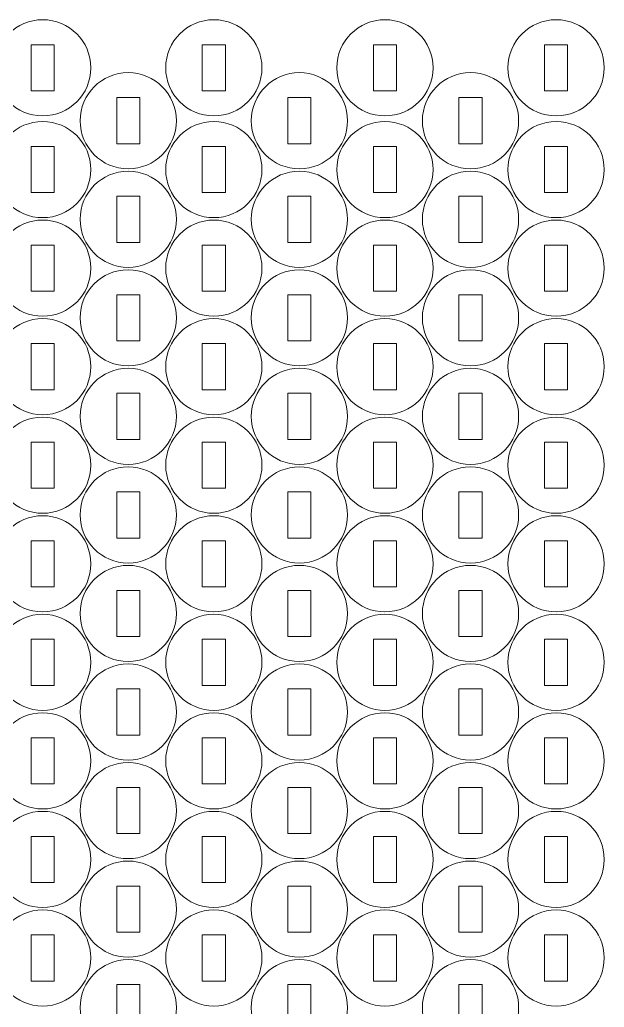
# Model space of a CAD drawing. Header units: millimetres. Extents: x -300 to 301, y -200 to 200.
# Drawn here: x 224.5 to 300.4, y -69.9 to 58.4 of the extents above; entities that cross this region are included whole.
import ezdxf

# ---------------------------------------------------------------- set-up
doc = ezdxf.new("R2010")
doc.units = ezdxf.units.MM
doc.header["$MEASUREMENT"] = 0
doc.layers.add('Camada 1', color=7, linetype='Continuous')

msp = doc.modelspace()

# ---------------------------------------------------------------- linework, layer by layer
at = {"layer": 'Camada 1', "lineweight": 20}
for points in [[(233.7079, 52.1852), (233.7079, 48.7335), (230.9096, 45.9352), (227.4579, 45.9352), (227.4579, 45.9352), (224.0062, 45.9352), (221.2079, 48.7335), (221.2079, 52.1852), (221.2079, 52.1852), (221.2079, 55.6369), (224.0062, 58.4352), (227.4579, 58.4352), (227.4579, 58.4352), (230.9096, 58.4352), (233.7079, 55.6369), (233.7079, 52.1852)], [(255.9329, 52.1852), (255.9329, 48.7335), (253.1346, 45.9352), (249.6829, 45.9352), (249.6829, 45.9352), (246.2312, 45.9352), (243.4329, 48.7335), (243.4329, 52.1852), (243.4329, 52.1852), (243.4329, 55.6369), (246.2312, 58.4352), (249.6829, 58.4352), (249.6829, 58.4352), (253.1346, 58.4352), (255.9329, 55.6369), (255.9329, 52.1852)], [(278.1579, 52.1852), (278.1579, 48.7335), (275.3596, 45.9352), (271.9079, 45.9352), (271.9079, 45.9352), (268.4562, 45.9352), (265.6579, 48.7335), (265.6579, 52.1852), (265.6579, 52.1852), (265.6579, 55.6369), (268.4562, 58.4352), (271.9079, 58.4352), (271.9079, 58.4352), (275.3596, 58.4352), (278.1579, 55.6369), (278.1579, 52.1852)], [(300.3829, 52.1852), (300.3829, 48.7335), (297.5846, 45.9352), (294.1329, 45.9352), (294.1329, 45.9352), (290.6812, 45.9352), (287.8829, 48.7335), (287.8829, 52.1852), (287.8829, 52.1852), (287.8829, 55.6369), (290.6812, 58.4352), (294.1329, 58.4352), (294.1329, 58.4352), (297.5846, 58.4352), (300.3829, 55.6369), (300.3829, 52.1852)], [(228.9579, 55.1852), (228.9579, 55.1852), (228.9579, 49.1852), (228.9579, 49.1852), (228.9579, 49.1852), (228.9579, 49.1852), (225.9579, 49.1852), (225.9579, 49.1852), (225.9579, 49.1852), (225.9579, 49.1852), (225.9579, 55.1852), (225.9579, 55.1852), (225.9579, 55.1852), (225.9579, 55.1852), (228.9579, 55.1852), (228.9579, 55.1852)], [(251.1829, 55.1852), (251.1829, 55.1852), (251.1829, 49.1852), (251.1829, 49.1852), (251.1829, 49.1852), (251.1829, 49.1852), (248.1829, 49.1852), (248.1829, 49.1852), (248.1829, 49.1852), (248.1829, 49.1852), (248.1829, 55.1852), (248.1829, 55.1852), (248.1829, 55.1852), (248.1829, 55.1852), (251.1829, 55.1852), (251.1829, 55.1852)], [(273.4079, 55.1852), (273.4079, 55.1852), (273.4079, 49.1852), (273.4079, 49.1852), (273.4079, 49.1852), (273.4079, 49.1852), (270.4079, 49.1852), (270.4079, 49.1852), (270.4079, 49.1852), (270.4079, 49.1852), (270.4079, 55.1852), (270.4079, 55.1852), (270.4079, 55.1852), (270.4079, 55.1852), (273.4079, 55.1852), (273.4079, 55.1852)], [(295.6329, 55.1852), (295.6329, 55.1852), (295.6329, 49.1852), (295.6329, 49.1852), (295.6329, 49.1852), (295.6329, 49.1852), (292.6329, 49.1852), (292.6329, 49.1852), (292.6329, 49.1852), (292.6329, 49.1852), (292.6329, 55.1852), (292.6329, 55.1852), (292.6329, 55.1852), (292.6329, 55.1852), (295.6329, 55.1852), (295.6329, 55.1852)], [(244.8204, 45.306), (244.8204, 41.8543), (242.0221, 39.056), (238.5704, 39.056), (238.5704, 39.056), (235.1187, 39.056), (232.3204, 41.8543), (232.3204, 45.306), (232.3204, 45.306), (232.3204, 48.7577), (235.1187, 51.556), (238.5704, 51.556), (238.5704, 51.556), (242.0221, 51.556), (244.8204, 48.7577), (244.8204, 45.306)], [(267.0454, 45.306), (267.0454, 41.8543), (264.2471, 39.056), (260.7954, 39.056), (260.7954, 39.056), (257.3437, 39.056), (254.5454, 41.8543), (254.5454, 45.306), (254.5454, 45.306), (254.5454, 48.7577), (257.3437, 51.556), (260.7954, 51.556), (260.7954, 51.556), (264.2471, 51.556), (267.0454, 48.7577), (267.0454, 45.306)], [(289.2704, 45.306), (289.2704, 41.8543), (286.4721, 39.056), (283.0204, 39.056), (283.0204, 39.056), (279.5687, 39.056), (276.7704, 41.8543), (276.7704, 45.306), (276.7704, 45.306), (276.7704, 48.7577), (279.5687, 51.556), (283.0204, 51.556), (283.0204, 51.556), (286.4721, 51.556), (289.2704, 48.7577), (289.2704, 45.306)], [(240.0704, 48.306), (240.0704, 48.306), (240.0704, 42.306), (240.0704, 42.306), (240.0704, 42.306), (240.0704, 42.306), (237.0704, 42.306), (237.0704, 42.306), (237.0704, 42.306), (237.0704, 42.306), (237.0704, 48.306), (237.0704, 48.306), (237.0704, 48.306), (237.0704, 48.306), (240.0704, 48.306), (240.0704, 48.306)], [(262.2954, 48.306), (262.2954, 48.306), (262.2954, 42.306), (262.2954, 42.306), (262.2954, 42.306), (262.2954, 42.306), (259.2954, 42.306), (259.2954, 42.306), (259.2954, 42.306), (259.2954, 42.306), (259.2954, 48.306), (259.2954, 48.306), (259.2954, 48.306), (259.2954, 48.306), (262.2954, 48.306), (262.2954, 48.306)], [(284.5204, 48.306), (284.5204, 48.306), (284.5204, 42.306), (284.5204, 42.306), (284.5204, 42.306), (284.5204, 42.306), (281.5204, 42.306), (281.5204, 42.306), (281.5204, 42.306), (281.5204, 42.306), (281.5204, 48.306), (281.5204, 48.306), (281.5204, 48.306), (281.5204, 48.306), (284.5204, 48.306), (284.5204, 48.306)], [(233.7079, 38.956), (233.7079, 35.5043), (230.9096, 32.706), (227.4579, 32.706), (227.4579, 32.706), (224.0062, 32.706), (221.2079, 35.5043), (221.2079, 38.956), (221.2079, 38.956), (221.2079, 42.4077), (224.0062, 45.206), (227.4579, 45.206), (227.4579, 45.206), (230.9096, 45.206), (233.7079, 42.4077), (233.7079, 38.956)], [(255.9329, 38.956), (255.9329, 35.5043), (253.1346, 32.706), (249.6829, 32.706), (249.6829, 32.706), (246.2312, 32.706), (243.4329, 35.5043), (243.4329, 38.956), (243.4329, 38.956), (243.4329, 42.4077), (246.2312, 45.206), (249.6829, 45.206), (249.6829, 45.206), (253.1346, 45.206), (255.9329, 42.4077), (255.9329, 38.956)], [(278.1579, 38.956), (278.1579, 35.5043), (275.3596, 32.706), (271.9079, 32.706), (271.9079, 32.706), (268.4562, 32.706), (265.6579, 35.5043), (265.6579, 38.956), (265.6579, 38.956), (265.6579, 42.4077), (268.4562, 45.206), (271.9079, 45.206), (271.9079, 45.206), (275.3596, 45.206), (278.1579, 42.4077), (278.1579, 38.956)], [(300.3829, 38.956), (300.3829, 35.5043), (297.5846, 32.706), (294.1329, 32.706), (294.1329, 32.706), (290.6812, 32.706), (287.8829, 35.5043), (287.8829, 38.956), (287.8829, 38.956), (287.8829, 42.4077), (290.6812, 45.206), (294.1329, 45.206), (294.1329, 45.206), (297.5846, 45.206), (300.3829, 42.4077), (300.3829, 38.956)], [(228.9579, 41.956), (228.9579, 41.956), (228.9579, 35.956), (228.9579, 35.956), (228.9579, 35.956), (228.9579, 35.956), (225.9579, 35.956), (225.9579, 35.956), (225.9579, 35.956), (225.9579, 35.956), (225.9579, 41.956), (225.9579, 41.956), (225.9579, 41.956), (225.9579, 41.956), (228.9579, 41.956), (228.9579, 41.956)], [(251.1829, 41.956), (251.1829, 41.956), (251.1829, 35.956), (251.1829, 35.956), (251.1829, 35.956), (251.1829, 35.956), (248.1829, 35.956), (248.1829, 35.956), (248.1829, 35.956), (248.1829, 35.956), (248.1829, 41.956), (248.1829, 41.956), (248.1829, 41.956), (248.1829, 41.956), (251.1829, 41.956), (251.1829, 41.956)], [(273.4079, 41.956), (273.4079, 41.956), (273.4079, 35.956), (273.4079, 35.956), (273.4079, 35.956), (273.4079, 35.956), (270.4079, 35.956), (270.4079, 35.956), (270.4079, 35.956), (270.4079, 35.956), (270.4079, 41.956), (270.4079, 41.956), (270.4079, 41.956), (270.4079, 41.956), (273.4079, 41.956), (273.4079, 41.956)], [(295.6329, 41.956), (295.6329, 41.956), (295.6329, 35.956), (295.6329, 35.956), (295.6329, 35.956), (295.6329, 35.956), (292.6329, 35.956), (292.6329, 35.956), (292.6329, 35.956), (292.6329, 35.956), (292.6329, 41.956), (292.6329, 41.956), (292.6329, 41.956), (292.6329, 41.956), (295.6329, 41.956), (295.6329, 41.956)], [(244.8204, 32.4943), (244.8204, 29.0426), (242.0221, 26.2443), (238.5704, 26.2443), (238.5704, 26.2443), (235.1187, 26.2443), (232.3204, 29.0426), (232.3204, 32.4943), (232.3204, 32.4943), (232.3204, 35.946), (235.1187, 38.7443), (238.5704, 38.7443), (238.5704, 38.7443), (242.0221, 38.7443), (244.8204, 35.946), (244.8204, 32.4943)], [(267.0454, 32.4943), (267.0454, 29.0426), (264.2471, 26.2443), (260.7954, 26.2443), (260.7954, 26.2443), (257.3437, 26.2443), (254.5454, 29.0426), (254.5454, 32.4943), (254.5454, 32.4943), (254.5454, 35.946), (257.3437, 38.7443), (260.7954, 38.7443), (260.7954, 38.7443), (264.2471, 38.7443), (267.0454, 35.946), (267.0454, 32.4943)], [(289.2704, 32.4943), (289.2704, 29.0426), (286.4721, 26.2443), (283.0204, 26.2443), (283.0204, 26.2443), (279.5687, 26.2443), (276.7704, 29.0426), (276.7704, 32.4943), (276.7704, 32.4943), (276.7704, 35.946), (279.5687, 38.7443), (283.0204, 38.7443), (283.0204, 38.7443), (286.4721, 38.7443), (289.2704, 35.946), (289.2704, 32.4943)], [(240.0704, 35.4943), (240.0704, 35.4943), (240.0704, 29.4943), (240.0704, 29.4943), (240.0704, 29.4943), (240.0704, 29.4943), (237.0704, 29.4943), (237.0704, 29.4943), (237.0704, 29.4943), (237.0704, 29.4943), (237.0704, 35.4943), (237.0704, 35.4943), (237.0704, 35.4943), (237.0704, 35.4943), (240.0704, 35.4943), (240.0704, 35.4943)], [(262.2954, 35.4943), (262.2954, 35.4943), (262.2954, 29.4943), (262.2954, 29.4943), (262.2954, 29.4943), (262.2954, 29.4943), (259.2954, 29.4943), (259.2954, 29.4943), (259.2954, 29.4943), (259.2954, 29.4943), (259.2954, 35.4943), (259.2954, 35.4943), (259.2954, 35.4943), (259.2954, 35.4943), (262.2954, 35.4943), (262.2954, 35.4943)], [(284.5204, 35.4943), (284.5204, 35.4943), (284.5204, 29.4943), (284.5204, 29.4943), (284.5204, 29.4943), (284.5204, 29.4943), (281.5204, 29.4943), (281.5204, 29.4943), (281.5204, 29.4943), (281.5204, 29.4943), (281.5204, 35.4943), (281.5204, 35.4943), (281.5204, 35.4943), (281.5204, 35.4943), (284.5204, 35.4943), (284.5204, 35.4943)], [(233.7079, 26.1443), (233.7079, 22.6926), (230.9096, 19.8943), (227.4579, 19.8943), (227.4579, 19.8943), (224.0062, 19.8943), (221.2079, 22.6926), (221.2079, 26.1443), (221.2079, 26.1443), (221.2079, 29.596), (224.0062, 32.3943), (227.4579, 32.3943), (227.4579, 32.3943), (230.9096, 32.3943), (233.7079, 29.596), (233.7079, 26.1443)], [(255.9329, 26.1443), (255.9329, 22.6926), (253.1346, 19.8943), (249.6829, 19.8943), (249.6829, 19.8943), (246.2312, 19.8943), (243.4329, 22.6926), (243.4329, 26.1443), (243.4329, 26.1443), (243.4329, 29.596), (246.2312, 32.3943), (249.6829, 32.3943), (249.6829, 32.3943), (253.1346, 32.3943), (255.9329, 29.596), (255.9329, 26.1443)], [(278.1579, 26.1443), (278.1579, 22.6926), (275.3596, 19.8943), (271.9079, 19.8943), (271.9079, 19.8943), (268.4562, 19.8943), (265.6579, 22.6926), (265.6579, 26.1443), (265.6579, 26.1443), (265.6579, 29.596), (268.4562, 32.3943), (271.9079, 32.3943), (271.9079, 32.3943), (275.3596, 32.3943), (278.1579, 29.596), (278.1579, 26.1443)], [(300.3829, 26.1443), (300.3829, 22.6926), (297.5846, 19.8943), (294.1329, 19.8943), (294.1329, 19.8943), (290.6812, 19.8943), (287.8829, 22.6926), (287.8829, 26.1443), (287.8829, 26.1443), (287.8829, 29.596), (290.6812, 32.3943), (294.1329, 32.3943), (294.1329, 32.3943), (297.5846, 32.3943), (300.3829, 29.596), (300.3829, 26.1443)], [(228.9579, 29.1443), (228.9579, 29.1443), (228.9579, 23.1443), (228.9579, 23.1443), (228.9579, 23.1443), (228.9579, 23.1443), (225.9579, 23.1443), (225.9579, 23.1443), (225.9579, 23.1443), (225.9579, 23.1443), (225.9579, 29.1443), (225.9579, 29.1443), (225.9579, 29.1443), (225.9579, 29.1443), (228.9579, 29.1443), (228.9579, 29.1443)], [(251.1829, 29.1443), (251.1829, 29.1443), (251.1829, 23.1443), (251.1829, 23.1443), (251.1829, 23.1443), (251.1829, 23.1443), (248.1829, 23.1443), (248.1829, 23.1443), (248.1829, 23.1443), (248.1829, 23.1443), (248.1829, 29.1443), (248.1829, 29.1443), (248.1829, 29.1443), (248.1829, 29.1443), (251.1829, 29.1443), (251.1829, 29.1443)], [(273.4079, 29.1443), (273.4079, 29.1443), (273.4079, 23.1443), (273.4079, 23.1443), (273.4079, 23.1443), (273.4079, 23.1443), (270.4079, 23.1443), (270.4079, 23.1443), (270.4079, 23.1443), (270.4079, 23.1443), (270.4079, 29.1443), (270.4079, 29.1443), (270.4079, 29.1443), (270.4079, 29.1443), (273.4079, 29.1443), (273.4079, 29.1443)], [(295.6329, 29.1443), (295.6329, 29.1443), (295.6329, 23.1443), (295.6329, 23.1443), (295.6329, 23.1443), (295.6329, 23.1443), (292.6329, 23.1443), (292.6329, 23.1443), (292.6329, 23.1443), (292.6329, 23.1443), (292.6329, 29.1443), (292.6329, 29.1443), (292.6329, 29.1443), (292.6329, 29.1443), (295.6329, 29.1443), (295.6329, 29.1443)], [(244.8204, 19.6826), (244.8204, 16.2309), (242.0221, 13.4326), (238.5704, 13.4326), (238.5704, 13.4326), (235.1187, 13.4326), (232.3204, 16.2309), (232.3204, 19.6826), (232.3204, 19.6826), (232.3204, 23.1343), (235.1187, 25.9326), (238.5704, 25.9326), (238.5704, 25.9326), (242.0221, 25.9326), (244.8204, 23.1343), (244.8204, 19.6826)], [(267.0454, 19.6826), (267.0454, 16.2309), (264.2471, 13.4326), (260.7954, 13.4326), (260.7954, 13.4326), (257.3437, 13.4326), (254.5454, 16.2309), (254.5454, 19.6826), (254.5454, 19.6826), (254.5454, 23.1343), (257.3437, 25.9326), (260.7954, 25.9326), (260.7954, 25.9326), (264.2471, 25.9326), (267.0454, 23.1343), (267.0454, 19.6826)], [(289.2704, 19.6826), (289.2704, 16.2309), (286.4721, 13.4326), (283.0204, 13.4326), (283.0204, 13.4326), (279.5687, 13.4326), (276.7704, 16.2309), (276.7704, 19.6826), (276.7704, 19.6826), (276.7704, 23.1343), (279.5687, 25.9326), (283.0204, 25.9326), (283.0204, 25.9326), (286.4721, 25.9326), (289.2704, 23.1343), (289.2704, 19.6826)], [(240.0704, 22.6826), (240.0704, 22.6826), (240.0704, 16.6826), (240.0704, 16.6826), (240.0704, 16.6826), (240.0704, 16.6826), (237.0704, 16.6826), (237.0704, 16.6826), (237.0704, 16.6826), (237.0704, 16.6826), (237.0704, 22.6826), (237.0704, 22.6826), (237.0704, 22.6826), (237.0704, 22.6826), (240.0704, 22.6826), (240.0704, 22.6826)], [(262.2954, 22.6826), (262.2954, 22.6826), (262.2954, 16.6826), (262.2954, 16.6826), (262.2954, 16.6826), (262.2954, 16.6826), (259.2954, 16.6826), (259.2954, 16.6826), (259.2954, 16.6826), (259.2954, 16.6826), (259.2954, 22.6826), (259.2954, 22.6826), (259.2954, 22.6826), (259.2954, 22.6826), (262.2954, 22.6826), (262.2954, 22.6826)], [(284.5204, 22.6826), (284.5204, 22.6826), (284.5204, 16.6826), (284.5204, 16.6826), (284.5204, 16.6826), (284.5204, 16.6826), (281.5204, 16.6826), (281.5204, 16.6826), (281.5204, 16.6826), (281.5204, 16.6826), (281.5204, 22.6826), (281.5204, 22.6826), (281.5204, 22.6826), (281.5204, 22.6826), (284.5204, 22.6826), (284.5204, 22.6826)], [(233.7079, 13.3326), (233.7079, 9.8809), (230.9096, 7.0826), (227.4579, 7.0826), (227.4579, 7.0826), (224.0062, 7.0826), (221.2079, 9.8809), (221.2079, 13.3326), (221.2079, 13.3326), (221.2079, 16.7843), (224.0062, 19.5826), (227.4579, 19.5826), (227.4579, 19.5826), (230.9096, 19.5826), (233.7079, 16.7843), (233.7079, 13.3326)], [(255.9329, 13.3326), (255.9329, 9.8809), (253.1346, 7.0826), (249.6829, 7.0826), (249.6829, 7.0826), (246.2312, 7.0826), (243.4329, 9.8809), (243.4329, 13.3326), (243.4329, 13.3326), (243.4329, 16.7843), (246.2312, 19.5826), (249.6829, 19.5826), (249.6829, 19.5826), (253.1346, 19.5826), (255.9329, 16.7843), (255.9329, 13.3326)], [(278.1579, 13.3326), (278.1579, 9.8809), (275.3596, 7.0826), (271.9079, 7.0826), (271.9079, 7.0826), (268.4562, 7.0826), (265.6579, 9.8809), (265.6579, 13.3326), (265.6579, 13.3326), (265.6579, 16.7843), (268.4562, 19.5826), (271.9079, 19.5826), (271.9079, 19.5826), (275.3596, 19.5826), (278.1579, 16.7843), (278.1579, 13.3326)], [(300.3829, 13.3326), (300.3829, 9.8809), (297.5846, 7.0826), (294.1329, 7.0826), (294.1329, 7.0826), (290.6812, 7.0826), (287.8829, 9.8809), (287.8829, 13.3326), (287.8829, 13.3326), (287.8829, 16.7843), (290.6812, 19.5826), (294.1329, 19.5826), (294.1329, 19.5826), (297.5846, 19.5826), (300.3829, 16.7843), (300.3829, 13.3326)], [(228.9579, 16.3326), (228.9579, 16.3326), (228.9579, 10.3326), (228.9579, 10.3326), (228.9579, 10.3326), (228.9579, 10.3326), (225.9579, 10.3326), (225.9579, 10.3326), (225.9579, 10.3326), (225.9579, 10.3326), (225.9579, 16.3326), (225.9579, 16.3326), (225.9579, 16.3326), (225.9579, 16.3326), (228.9579, 16.3326), (228.9579, 16.3326)], [(251.1829, 16.3326), (251.1829, 16.3326), (251.1829, 10.3326), (251.1829, 10.3326), (251.1829, 10.3326), (251.1829, 10.3326), (248.1829, 10.3326), (248.1829, 10.3326), (248.1829, 10.3326), (248.1829, 10.3326), (248.1829, 16.3326), (248.1829, 16.3326), (248.1829, 16.3326), (248.1829, 16.3326), (251.1829, 16.3326), (251.1829, 16.3326)], [(273.4079, 16.3326), (273.4079, 16.3326), (273.4079, 10.3326), (273.4079, 10.3326), (273.4079, 10.3326), (273.4079, 10.3326), (270.4079, 10.3326), (270.4079, 10.3326), (270.4079, 10.3326), (270.4079, 10.3326), (270.4079, 16.3326), (270.4079, 16.3326), (270.4079, 16.3326), (270.4079, 16.3326), (273.4079, 16.3326), (273.4079, 16.3326)], [(295.6329, 16.3326), (295.6329, 16.3326), (295.6329, 10.3326), (295.6329, 10.3326), (295.6329, 10.3326), (295.6329, 10.3326), (292.6329, 10.3326), (292.6329, 10.3326), (292.6329, 10.3326), (292.6329, 10.3326), (292.6329, 16.3326), (292.6329, 16.3326), (292.6329, 16.3326), (292.6329, 16.3326), (295.6329, 16.3326), (295.6329, 16.3326)], [(244.8204, 6.8709), (244.8204, 3.4192), (242.0221, 0.6209), (238.5704, 0.6209), (238.5704, 0.6209), (235.1187, 0.6209), (232.3204, 3.4192), (232.3204, 6.8709), (232.3204, 6.8709), (232.3204, 10.3226), (235.1187, 13.1209), (238.5704, 13.1209), (238.5704, 13.1209), (242.0221, 13.1209), (244.8204, 10.3226), (244.8204, 6.8709)], [(267.0454, 6.8709), (267.0454, 3.4192), (264.2471, 0.6209), (260.7954, 0.6209), (260.7954, 0.6209), (257.3437, 0.6209), (254.5454, 3.4192), (254.5454, 6.8709), (254.5454, 6.8709), (254.5454, 10.3226), (257.3437, 13.1209), (260.7954, 13.1209), (260.7954, 13.1209), (264.2471, 13.1209), (267.0454, 10.3226), (267.0454, 6.8709)], [(289.2704, 6.8709), (289.2704, 3.4192), (286.4721, 0.6209), (283.0204, 0.6209), (283.0204, 0.6209), (279.5687, 0.6209), (276.7704, 3.4192), (276.7704, 6.8709), (276.7704, 6.8709), (276.7704, 10.3226), (279.5687, 13.1209), (283.0204, 13.1209), (283.0204, 13.1209), (286.4721, 13.1209), (289.2704, 10.3226), (289.2704, 6.8709)], [(240.0704, 9.8709), (240.0704, 9.8709), (240.0704, 3.8709), (240.0704, 3.8709), (240.0704, 3.8709), (240.0704, 3.8709), (237.0704, 3.8709), (237.0704, 3.8709), (237.0704, 3.8709), (237.0704, 3.8709), (237.0704, 9.8709), (237.0704, 9.8709), (237.0704, 9.8709), (237.0704, 9.8709), (240.0704, 9.8709), (240.0704, 9.8709)], [(262.2954, 9.8709), (262.2954, 9.8709), (262.2954, 3.8709), (262.2954, 3.8709), (262.2954, 3.8709), (262.2954, 3.8709), (259.2954, 3.8709), (259.2954, 3.8709), (259.2954, 3.8709), (259.2954, 3.8709), (259.2954, 9.8709), (259.2954, 9.8709), (259.2954, 9.8709), (259.2954, 9.8709), (262.2954, 9.8709), (262.2954, 9.8709)], [(284.5204, 9.8709), (284.5204, 9.8709), (284.5204, 3.8709), (284.5204, 3.8709), (284.5204, 3.8709), (284.5204, 3.8709), (281.5204, 3.8709), (281.5204, 3.8709), (281.5204, 3.8709), (281.5204, 3.8709), (281.5204, 9.8709), (281.5204, 9.8709), (281.5204, 9.8709), (281.5204, 9.8709), (284.5204, 9.8709), (284.5204, 9.8709)], [(233.7079, 0.5209), (233.7079, -2.9308), (230.9096, -5.7291), (227.4579, -5.7291), (227.4579, -5.7291), (224.0062, -5.7291), (221.2079, -2.9308), (221.2079, 0.5209), (221.2079, 0.5209), (221.2079, 3.9726), (224.0062, 6.7709), (227.4579, 6.7709), (227.4579, 6.7709), (230.9096, 6.7709), (233.7079, 3.9726), (233.7079, 0.5209)], [(255.9329, 0.5209), (255.9329, -2.9308), (253.1346, -5.7291), (249.6829, -5.7291), (249.6829, -5.7291), (246.2312, -5.7291), (243.4329, -2.9308), (243.4329, 0.5209), (243.4329, 0.5209), (243.4329, 3.9726), (246.2312, 6.7709), (249.6829, 6.7709), (249.6829, 6.7709), (253.1346, 6.7709), (255.9329, 3.9726), (255.9329, 0.5209)], [(278.1579, 0.5209), (278.1579, -2.9308), (275.3596, -5.7291), (271.9079, -5.7291), (271.9079, -5.7291), (268.4562, -5.7291), (265.6579, -2.9308), (265.6579, 0.5209), (265.6579, 0.5209), (265.6579, 3.9726), (268.4562, 6.7709), (271.9079, 6.7709), (271.9079, 6.7709), (275.3596, 6.7709), (278.1579, 3.9726), (278.1579, 0.5209)], [(300.3829, 0.5209), (300.3829, -2.9308), (297.5846, -5.7291), (294.1329, -5.7291), (294.1329, -5.7291), (290.6812, -5.7291), (287.8829, -2.9308), (287.8829, 0.5209), (287.8829, 0.5209), (287.8829, 3.9726), (290.6812, 6.7709), (294.1329, 6.7709), (294.1329, 6.7709), (297.5846, 6.7709), (300.3829, 3.9726), (300.3829, 0.5209)], [(228.9579, 3.5209), (228.9579, 3.5209), (228.9579, -2.4791), (228.9579, -2.4791), (228.9579, -2.4791), (228.9579, -2.4791), (225.9579, -2.4791), (225.9579, -2.4791), (225.9579, -2.4791), (225.9579, -2.4791), (225.9579, 3.5209), (225.9579, 3.5209), (225.9579, 3.5209), (225.9579, 3.5209), (228.9579, 3.5209), (228.9579, 3.5209)], [(251.1829, 3.5209), (251.1829, 3.5209), (251.1829, -2.4791), (251.1829, -2.4791), (251.1829, -2.4791), (251.1829, -2.4791), (248.1829, -2.4791), (248.1829, -2.4791), (248.1829, -2.4791), (248.1829, -2.4791), (248.1829, 3.5209), (248.1829, 3.5209), (248.1829, 3.5209), (248.1829, 3.5209), (251.1829, 3.5209), (251.1829, 3.5209)], [(273.4079, 3.5209), (273.4079, 3.5209), (273.4079, -2.4791), (273.4079, -2.4791), (273.4079, -2.4791), (273.4079, -2.4791), (270.4079, -2.4791), (270.4079, -2.4791), (270.4079, -2.4791), (270.4079, -2.4791), (270.4079, 3.5209), (270.4079, 3.5209), (270.4079, 3.5209), (270.4079, 3.5209), (273.4079, 3.5209), (273.4079, 3.5209)], [(295.6329, 3.5209), (295.6329, 3.5209), (295.6329, -2.4791), (295.6329, -2.4791), (295.6329, -2.4791), (295.6329, -2.4791), (292.6329, -2.4791), (292.6329, -2.4791), (292.6329, -2.4791), (292.6329, -2.4791), (292.6329, 3.5209), (292.6329, 3.5209), (292.6329, 3.5209), (292.6329, 3.5209), (295.6329, 3.5209), (295.6329, 3.5209)], [(244.8204, -5.9408), (244.8204, -9.3925), (242.0221, -12.1908), (238.5704, -12.1908), (238.5704, -12.1908), (235.1187, -12.1908), (232.3204, -9.3925), (232.3204, -5.9408), (232.3204, -5.9408), (232.3204, -2.4891), (235.1187, 0.3092), (238.5704, 0.3092), (238.5704, 0.3092), (242.0221, 0.3092), (244.8204, -2.4891), (244.8204, -5.9408)], [(267.0454, -5.9408), (267.0454, -9.3925), (264.2471, -12.1908), (260.7954, -12.1908), (260.7954, -12.1908), (257.3437, -12.1908), (254.5454, -9.3925), (254.5454, -5.9408), (254.5454, -5.9408), (254.5454, -2.4891), (257.3437, 0.3092), (260.7954, 0.3092), (260.7954, 0.3092), (264.2471, 0.3092), (267.0454, -2.4891), (267.0454, -5.9408)], [(289.2704, -5.9408), (289.2704, -9.3925), (286.4721, -12.1908), (283.0204, -12.1908), (283.0204, -12.1908), (279.5687, -12.1908), (276.7704, -9.3925), (276.7704, -5.9408), (276.7704, -5.9408), (276.7704, -2.4891), (279.5687, 0.3092), (283.0204, 0.3092), (283.0204, 0.3092), (286.4721, 0.3092), (289.2704, -2.4891), (289.2704, -5.9408)], [(240.0704, -2.9408), (240.0704, -2.9408), (240.0704, -8.9408), (240.0704, -8.9408), (240.0704, -8.9408), (240.0704, -8.9408), (237.0704, -8.9408), (237.0704, -8.9408), (237.0704, -8.9408), (237.0704, -8.9408), (237.0704, -2.9408), (237.0704, -2.9408), (237.0704, -2.9408), (237.0704, -2.9408), (240.0704, -2.9408), (240.0704, -2.9408)], [(262.2954, -2.9408), (262.2954, -2.9408), (262.2954, -8.9408), (262.2954, -8.9408), (262.2954, -8.9408), (262.2954, -8.9408), (259.2954, -8.9408), (259.2954, -8.9408), (259.2954, -8.9408), (259.2954, -8.9408), (259.2954, -2.9408), (259.2954, -2.9408), (259.2954, -2.9408), (259.2954, -2.9408), (262.2954, -2.9408), (262.2954, -2.9408)], [(284.5204, -2.9408), (284.5204, -2.9408), (284.5204, -8.9408), (284.5204, -8.9408), (284.5204, -8.9408), (284.5204, -8.9408), (281.5204, -8.9408), (281.5204, -8.9408), (281.5204, -8.9408), (281.5204, -8.9408), (281.5204, -2.9408), (281.5204, -2.9408), (281.5204, -2.9408), (281.5204, -2.9408), (284.5204, -2.9408), (284.5204, -2.9408)], [(233.7079, -12.2908), (233.7079, -15.7425), (230.9096, -18.5408), (227.4579, -18.5408), (227.4579, -18.5408), (224.0062, -18.5408), (221.2079, -15.7425), (221.2079, -12.2908), (221.2079, -12.2908), (221.2079, -8.8391), (224.0062, -6.0408), (227.4579, -6.0408), (227.4579, -6.0408), (230.9096, -6.0408), (233.7079, -8.8391), (233.7079, -12.2908)], [(255.9329, -12.2908), (255.9329, -15.7425), (253.1346, -18.5408), (249.6829, -18.5408), (249.6829, -18.5408), (246.2312, -18.5408), (243.4329, -15.7425), (243.4329, -12.2908), (243.4329, -12.2908), (243.4329, -8.8391), (246.2312, -6.0408), (249.6829, -6.0408), (249.6829, -6.0408), (253.1346, -6.0408), (255.9329, -8.8391), (255.9329, -12.2908)], [(278.1579, -12.2908), (278.1579, -15.7425), (275.3596, -18.5408), (271.9079, -18.5408), (271.9079, -18.5408), (268.4562, -18.5408), (265.6579, -15.7425), (265.6579, -12.2908), (265.6579, -12.2908), (265.6579, -8.8391), (268.4562, -6.0408), (271.9079, -6.0408), (271.9079, -6.0408), (275.3596, -6.0408), (278.1579, -8.8391), (278.1579, -12.2908)], [(300.3829, -12.2908), (300.3829, -15.7425), (297.5846, -18.5408), (294.1329, -18.5408), (294.1329, -18.5408), (290.6812, -18.5408), (287.8829, -15.7425), (287.8829, -12.2908), (287.8829, -12.2908), (287.8829, -8.8391), (290.6812, -6.0408), (294.1329, -6.0408), (294.1329, -6.0408), (297.5846, -6.0408), (300.3829, -8.8391), (300.3829, -12.2908)], [(228.9579, -9.2908), (228.9579, -9.2908), (228.9579, -15.2908), (228.9579, -15.2908), (228.9579, -15.2908), (228.9579, -15.2908), (225.9579, -15.2908), (225.9579, -15.2908), (225.9579, -15.2908), (225.9579, -15.2908), (225.9579, -9.2908), (225.9579, -9.2908), (225.9579, -9.2908), (225.9579, -9.2908), (228.9579, -9.2908), (228.9579, -9.2908)], [(251.1829, -9.2908), (251.1829, -9.2908), (251.1829, -15.2908), (251.1829, -15.2908), (251.1829, -15.2908), (251.1829, -15.2908), (248.1829, -15.2908), (248.1829, -15.2908), (248.1829, -15.2908), (248.1829, -15.2908), (248.1829, -9.2908), (248.1829, -9.2908), (248.1829, -9.2908), (248.1829, -9.2908), (251.1829, -9.2908), (251.1829, -9.2908)], [(273.4079, -9.2908), (273.4079, -9.2908), (273.4079, -15.2908), (273.4079, -15.2908), (273.4079, -15.2908), (273.4079, -15.2908), (270.4079, -15.2908), (270.4079, -15.2908), (270.4079, -15.2908), (270.4079, -15.2908), (270.4079, -9.2908), (270.4079, -9.2908), (270.4079, -9.2908), (270.4079, -9.2908), (273.4079, -9.2908), (273.4079, -9.2908)], [(295.6329, -9.2908), (295.6329, -9.2908), (295.6329, -15.2908), (295.6329, -15.2908), (295.6329, -15.2908), (295.6329, -15.2908), (292.6329, -15.2908), (292.6329, -15.2908), (292.6329, -15.2908), (292.6329, -15.2908), (292.6329, -9.2908), (292.6329, -9.2908), (292.6329, -9.2908), (292.6329, -9.2908), (295.6329, -9.2908), (295.6329, -9.2908)], [(244.8204, -18.7525), (244.8204, -22.2042), (242.0221, -25.0025), (238.5704, -25.0025), (238.5704, -25.0025), (235.1187, -25.0025), (232.3204, -22.2042), (232.3204, -18.7525), (232.3204, -18.7525), (232.3204, -15.3008), (235.1187, -12.5025), (238.5704, -12.5025), (238.5704, -12.5025), (242.0221, -12.5025), (244.8204, -15.3008), (244.8204, -18.7525)], [(267.0454, -18.7525), (267.0454, -22.2042), (264.2471, -25.0025), (260.7954, -25.0025), (260.7954, -25.0025), (257.3437, -25.0025), (254.5454, -22.2042), (254.5454, -18.7525), (254.5454, -18.7525), (254.5454, -15.3008), (257.3437, -12.5025), (260.7954, -12.5025), (260.7954, -12.5025), (264.2471, -12.5025), (267.0454, -15.3008), (267.0454, -18.7525)], [(289.2704, -18.7525), (289.2704, -22.2042), (286.4721, -25.0025), (283.0204, -25.0025), (283.0204, -25.0025), (279.5687, -25.0025), (276.7704, -22.2042), (276.7704, -18.7525), (276.7704, -18.7525), (276.7704, -15.3008), (279.5687, -12.5025), (283.0204, -12.5025), (283.0204, -12.5025), (286.4721, -12.5025), (289.2704, -15.3008), (289.2704, -18.7525)], [(240.0704, -15.7525), (240.0704, -15.7525), (240.0704, -21.7525), (240.0704, -21.7525), (240.0704, -21.7525), (240.0704, -21.7525), (237.0704, -21.7525), (237.0704, -21.7525), (237.0704, -21.7525), (237.0704, -21.7525), (237.0704, -15.7525), (237.0704, -15.7525), (237.0704, -15.7525), (237.0704, -15.7525), (240.0704, -15.7525), (240.0704, -15.7525)], [(262.2954, -15.7525), (262.2954, -15.7525), (262.2954, -21.7525), (262.2954, -21.7525), (262.2954, -21.7525), (262.2954, -21.7525), (259.2954, -21.7525), (259.2954, -21.7525), (259.2954, -21.7525), (259.2954, -21.7525), (259.2954, -15.7525), (259.2954, -15.7525), (259.2954, -15.7525), (259.2954, -15.7525), (262.2954, -15.7525), (262.2954, -15.7525)], [(284.5204, -15.7525), (284.5204, -15.7525), (284.5204, -21.7525), (284.5204, -21.7525), (284.5204, -21.7525), (284.5204, -21.7525), (281.5204, -21.7525), (281.5204, -21.7525), (281.5204, -21.7525), (281.5204, -21.7525), (281.5204, -15.7525), (281.5204, -15.7525), (281.5204, -15.7525), (281.5204, -15.7525), (284.5204, -15.7525), (284.5204, -15.7525)], [(233.7079, -25.1025), (233.7079, -28.5542), (230.9096, -31.3525), (227.4579, -31.3525), (227.4579, -31.3525), (224.0062, -31.3525), (221.2079, -28.5542), (221.2079, -25.1025), (221.2079, -25.1025), (221.2079, -21.6508), (224.0062, -18.8525), (227.4579, -18.8525), (227.4579, -18.8525), (230.9096, -18.8525), (233.7079, -21.6508), (233.7079, -25.1025)], [(255.9329, -25.1025), (255.9329, -28.5542), (253.1346, -31.3525), (249.6829, -31.3525), (249.6829, -31.3525), (246.2312, -31.3525), (243.4329, -28.5542), (243.4329, -25.1025), (243.4329, -25.1025), (243.4329, -21.6508), (246.2312, -18.8525), (249.6829, -18.8525), (249.6829, -18.8525), (253.1346, -18.8525), (255.9329, -21.6508), (255.9329, -25.1025)], [(278.1579, -25.1025), (278.1579, -28.5542), (275.3596, -31.3525), (271.9079, -31.3525), (271.9079, -31.3525), (268.4562, -31.3525), (265.6579, -28.5542), (265.6579, -25.1025), (265.6579, -25.1025), (265.6579, -21.6508), (268.4562, -18.8525), (271.9079, -18.8525), (271.9079, -18.8525), (275.3596, -18.8525), (278.1579, -21.6508), (278.1579, -25.1025)], [(300.3829, -25.1025), (300.3829, -28.5542), (297.5846, -31.3525), (294.1329, -31.3525), (294.1329, -31.3525), (290.6812, -31.3525), (287.8829, -28.5542), (287.8829, -25.1025), (287.8829, -25.1025), (287.8829, -21.6508), (290.6812, -18.8525), (294.1329, -18.8525), (294.1329, -18.8525), (297.5846, -18.8525), (300.3829, -21.6508), (300.3829, -25.1025)], [(228.9579, -22.1025), (228.9579, -22.1025), (228.9579, -28.1025), (228.9579, -28.1025), (228.9579, -28.1025), (228.9579, -28.1025), (225.9579, -28.1025), (225.9579, -28.1025), (225.9579, -28.1025), (225.9579, -28.1025), (225.9579, -22.1025), (225.9579, -22.1025), (225.9579, -22.1025), (225.9579, -22.1025), (228.9579, -22.1025), (228.9579, -22.1025)], [(251.1829, -22.1025), (251.1829, -22.1025), (251.1829, -28.1025), (251.1829, -28.1025), (251.1829, -28.1025), (251.1829, -28.1025), (248.1829, -28.1025), (248.1829, -28.1025), (248.1829, -28.1025), (248.1829, -28.1025), (248.1829, -22.1025), (248.1829, -22.1025), (248.1829, -22.1025), (248.1829, -22.1025), (251.1829, -22.1025), (251.1829, -22.1025)], [(273.4079, -22.1025), (273.4079, -22.1025), (273.4079, -28.1025), (273.4079, -28.1025), (273.4079, -28.1025), (273.4079, -28.1025), (270.4079, -28.1025), (270.4079, -28.1025), (270.4079, -28.1025), (270.4079, -28.1025), (270.4079, -22.1025), (270.4079, -22.1025), (270.4079, -22.1025), (270.4079, -22.1025), (273.4079, -22.1025), (273.4079, -22.1025)], [(295.6329, -22.1025), (295.6329, -22.1025), (295.6329, -28.1025), (295.6329, -28.1025), (295.6329, -28.1025), (295.6329, -28.1025), (292.6329, -28.1025), (292.6329, -28.1025), (292.6329, -28.1025), (292.6329, -28.1025), (292.6329, -22.1025), (292.6329, -22.1025), (292.6329, -22.1025), (292.6329, -22.1025), (295.6329, -22.1025), (295.6329, -22.1025)], [(244.8204, -31.5642), (244.8204, -35.0159), (242.0221, -37.8142), (238.5704, -37.8142), (238.5704, -37.8142), (235.1187, -37.8142), (232.3204, -35.0159), (232.3204, -31.5642), (232.3204, -31.5642), (232.3204, -28.1125), (235.1187, -25.3142), (238.5704, -25.3142), (238.5704, -25.3142), (242.0221, -25.3142), (244.8204, -28.1125), (244.8204, -31.5642)], [(267.0454, -31.5642), (267.0454, -35.0159), (264.2471, -37.8142), (260.7954, -37.8142), (260.7954, -37.8142), (257.3437, -37.8142), (254.5454, -35.0159), (254.5454, -31.5642), (254.5454, -31.5642), (254.5454, -28.1125), (257.3437, -25.3142), (260.7954, -25.3142), (260.7954, -25.3142), (264.2471, -25.3142), (267.0454, -28.1125), (267.0454, -31.5642)], [(289.2704, -31.5642), (289.2704, -35.0159), (286.4721, -37.8142), (283.0204, -37.8142), (283.0204, -37.8142), (279.5687, -37.8142), (276.7704, -35.0159), (276.7704, -31.5642), (276.7704, -31.5642), (276.7704, -28.1125), (279.5687, -25.3142), (283.0204, -25.3142), (283.0204, -25.3142), (286.4721, -25.3142), (289.2704, -28.1125), (289.2704, -31.5642)], [(240.0704, -28.5642), (240.0704, -28.5642), (240.0704, -34.5642), (240.0704, -34.5642), (240.0704, -34.5642), (240.0704, -34.5642), (237.0704, -34.5642), (237.0704, -34.5642), (237.0704, -34.5642), (237.0704, -34.5642), (237.0704, -28.5642), (237.0704, -28.5642), (237.0704, -28.5642), (237.0704, -28.5642), (240.0704, -28.5642), (240.0704, -28.5642)], [(262.2954, -28.5642), (262.2954, -28.5642), (262.2954, -34.5642), (262.2954, -34.5642), (262.2954, -34.5642), (262.2954, -34.5642), (259.2954, -34.5642), (259.2954, -34.5642), (259.2954, -34.5642), (259.2954, -34.5642), (259.2954, -28.5642), (259.2954, -28.5642), (259.2954, -28.5642), (259.2954, -28.5642), (262.2954, -28.5642), (262.2954, -28.5642)], [(284.5204, -28.5642), (284.5204, -28.5642), (284.5204, -34.5642), (284.5204, -34.5642), (284.5204, -34.5642), (284.5204, -34.5642), (281.5204, -34.5642), (281.5204, -34.5642), (281.5204, -34.5642), (281.5204, -34.5642), (281.5204, -28.5642), (281.5204, -28.5642), (281.5204, -28.5642), (281.5204, -28.5642), (284.5204, -28.5642), (284.5204, -28.5642)], [(233.7079, -37.9142), (233.7079, -41.3659), (230.9096, -44.1642), (227.4579, -44.1642), (227.4579, -44.1642), (224.0062, -44.1642), (221.2079, -41.3659), (221.2079, -37.9142), (221.2079, -37.9142), (221.2079, -34.4625), (224.0062, -31.6642), (227.4579, -31.6642), (227.4579, -31.6642), (230.9096, -31.6642), (233.7079, -34.4625), (233.7079, -37.9142)], [(255.9329, -37.9142), (255.9329, -41.3659), (253.1346, -44.1642), (249.6829, -44.1642), (249.6829, -44.1642), (246.2312, -44.1642), (243.4329, -41.3659), (243.4329, -37.9142), (243.4329, -37.9142), (243.4329, -34.4625), (246.2312, -31.6642), (249.6829, -31.6642), (249.6829, -31.6642), (253.1346, -31.6642), (255.9329, -34.4625), (255.9329, -37.9142)], [(278.1579, -37.9142), (278.1579, -41.3659), (275.3596, -44.1642), (271.9079, -44.1642), (271.9079, -44.1642), (268.4562, -44.1642), (265.6579, -41.3659), (265.6579, -37.9142), (265.6579, -37.9142), (265.6579, -34.4625), (268.4562, -31.6642), (271.9079, -31.6642), (271.9079, -31.6642), (275.3596, -31.6642), (278.1579, -34.4625), (278.1579, -37.9142)], [(300.3829, -37.9142), (300.3829, -41.3659), (297.5846, -44.1642), (294.1329, -44.1642), (294.1329, -44.1642), (290.6812, -44.1642), (287.8829, -41.3659), (287.8829, -37.9142), (287.8829, -37.9142), (287.8829, -34.4625), (290.6812, -31.6642), (294.1329, -31.6642), (294.1329, -31.6642), (297.5846, -31.6642), (300.3829, -34.4625), (300.3829, -37.9142)], [(228.9579, -34.9142), (228.9579, -34.9142), (228.9579, -40.9142), (228.9579, -40.9142), (228.9579, -40.9142), (228.9579, -40.9142), (225.9579, -40.9142), (225.9579, -40.9142), (225.9579, -40.9142), (225.9579, -40.9142), (225.9579, -34.9142), (225.9579, -34.9142), (225.9579, -34.9142), (225.9579, -34.9142), (228.9579, -34.9142), (228.9579, -34.9142)], [(251.1829, -34.9142), (251.1829, -34.9142), (251.1829, -40.9142), (251.1829, -40.9142), (251.1829, -40.9142), (251.1829, -40.9142), (248.1829, -40.9142), (248.1829, -40.9142), (248.1829, -40.9142), (248.1829, -40.9142), (248.1829, -34.9142), (248.1829, -34.9142), (248.1829, -34.9142), (248.1829, -34.9142), (251.1829, -34.9142), (251.1829, -34.9142)], [(273.4079, -34.9142), (273.4079, -34.9142), (273.4079, -40.9142), (273.4079, -40.9142), (273.4079, -40.9142), (273.4079, -40.9142), (270.4079, -40.9142), (270.4079, -40.9142), (270.4079, -40.9142), (270.4079, -40.9142), (270.4079, -34.9142), (270.4079, -34.9142), (270.4079, -34.9142), (270.4079, -34.9142), (273.4079, -34.9142), (273.4079, -34.9142)], [(295.6329, -34.9142), (295.6329, -34.9142), (295.6329, -40.9142), (295.6329, -40.9142), (295.6329, -40.9142), (295.6329, -40.9142), (292.6329, -40.9142), (292.6329, -40.9142), (292.6329, -40.9142), (292.6329, -40.9142), (292.6329, -34.9142), (292.6329, -34.9142), (292.6329, -34.9142), (292.6329, -34.9142), (295.6329, -34.9142), (295.6329, -34.9142)], [(244.8204, -44.3759), (244.8204, -47.8276), (242.0221, -50.6259), (238.5704, -50.6259), (238.5704, -50.6259), (235.1187, -50.6259), (232.3204, -47.8276), (232.3204, -44.3759), (232.3204, -44.3759), (232.3204, -40.9242), (235.1187, -38.1259), (238.5704, -38.1259), (238.5704, -38.1259), (242.0221, -38.1259), (244.8204, -40.9242), (244.8204, -44.3759)], [(267.0454, -44.3759), (267.0454, -47.8276), (264.2471, -50.6259), (260.7954, -50.6259), (260.7954, -50.6259), (257.3437, -50.6259), (254.5454, -47.8276), (254.5454, -44.3759), (254.5454, -44.3759), (254.5454, -40.9242), (257.3437, -38.1259), (260.7954, -38.1259), (260.7954, -38.1259), (264.2471, -38.1259), (267.0454, -40.9242), (267.0454, -44.3759)], [(289.2704, -44.3759), (289.2704, -47.8276), (286.4721, -50.6259), (283.0204, -50.6259), (283.0204, -50.6259), (279.5687, -50.6259), (276.7704, -47.8276), (276.7704, -44.3759), (276.7704, -44.3759), (276.7704, -40.9242), (279.5687, -38.1259), (283.0204, -38.1259), (283.0204, -38.1259), (286.4721, -38.1259), (289.2704, -40.9242), (289.2704, -44.3759)], [(240.0704, -41.3759), (240.0704, -41.3759), (240.0704, -47.3759), (240.0704, -47.3759), (240.0704, -47.3759), (240.0704, -47.3759), (237.0704, -47.3759), (237.0704, -47.3759), (237.0704, -47.3759), (237.0704, -47.3759), (237.0704, -41.3759), (237.0704, -41.3759), (237.0704, -41.3759), (237.0704, -41.3759), (240.0704, -41.3759), (240.0704, -41.3759)], [(262.2954, -41.3759), (262.2954, -41.3759), (262.2954, -47.3759), (262.2954, -47.3759), (262.2954, -47.3759), (262.2954, -47.3759), (259.2954, -47.3759), (259.2954, -47.3759), (259.2954, -47.3759), (259.2954, -47.3759), (259.2954, -41.3759), (259.2954, -41.3759), (259.2954, -41.3759), (259.2954, -41.3759), (262.2954, -41.3759), (262.2954, -41.3759)], [(284.5204, -41.3759), (284.5204, -41.3759), (284.5204, -47.3759), (284.5204, -47.3759), (284.5204, -47.3759), (284.5204, -47.3759), (281.5204, -47.3759), (281.5204, -47.3759), (281.5204, -47.3759), (281.5204, -47.3759), (281.5204, -41.3759), (281.5204, -41.3759), (281.5204, -41.3759), (281.5204, -41.3759), (284.5204, -41.3759), (284.5204, -41.3759)], [(233.7079, -50.7259), (233.7079, -54.1776), (230.9096, -56.9759), (227.4579, -56.9759), (227.4579, -56.9759), (224.0062, -56.9759), (221.2079, -54.1776), (221.2079, -50.7259), (221.2079, -50.7259), (221.2079, -47.2742), (224.0062, -44.4759), (227.4579, -44.4759), (227.4579, -44.4759), (230.9096, -44.4759), (233.7079, -47.2742), (233.7079, -50.7259)], [(255.9329, -50.7259), (255.9329, -54.1776), (253.1346, -56.9759), (249.6829, -56.9759), (249.6829, -56.9759), (246.2312, -56.9759), (243.4329, -54.1776), (243.4329, -50.7259), (243.4329, -50.7259), (243.4329, -47.2742), (246.2312, -44.4759), (249.6829, -44.4759), (249.6829, -44.4759), (253.1346, -44.4759), (255.9329, -47.2742), (255.9329, -50.7259)], [(278.1579, -50.7259), (278.1579, -54.1776), (275.3596, -56.9759), (271.9079, -56.9759), (271.9079, -56.9759), (268.4562, -56.9759), (265.6579, -54.1776), (265.6579, -50.7259), (265.6579, -50.7259), (265.6579, -47.2742), (268.4562, -44.4759), (271.9079, -44.4759), (271.9079, -44.4759), (275.3596, -44.4759), (278.1579, -47.2742), (278.1579, -50.7259)], [(300.3829, -50.7259), (300.3829, -54.1776), (297.5846, -56.9759), (294.1329, -56.9759), (294.1329, -56.9759), (290.6812, -56.9759), (287.8829, -54.1776), (287.8829, -50.7259), (287.8829, -50.7259), (287.8829, -47.2742), (290.6812, -44.4759), (294.1329, -44.4759), (294.1329, -44.4759), (297.5846, -44.4759), (300.3829, -47.2742), (300.3829, -50.7259)], [(228.9579, -47.7259), (228.9579, -47.7259), (228.9579, -53.7259), (228.9579, -53.7259), (228.9579, -53.7259), (228.9579, -53.7259), (225.9579, -53.7259), (225.9579, -53.7259), (225.9579, -53.7259), (225.9579, -53.7259), (225.9579, -47.7259), (225.9579, -47.7259), (225.9579, -47.7259), (225.9579, -47.7259), (228.9579, -47.7259), (228.9579, -47.7259)], [(251.1829, -47.7259), (251.1829, -47.7259), (251.1829, -53.7259), (251.1829, -53.7259), (251.1829, -53.7259), (251.1829, -53.7259), (248.1829, -53.7259), (248.1829, -53.7259), (248.1829, -53.7259), (248.1829, -53.7259), (248.1829, -47.7259), (248.1829, -47.7259), (248.1829, -47.7259), (248.1829, -47.7259), (251.1829, -47.7259), (251.1829, -47.7259)], [(273.4079, -47.7259), (273.4079, -47.7259), (273.4079, -53.7259), (273.4079, -53.7259), (273.4079, -53.7259), (273.4079, -53.7259), (270.4079, -53.7259), (270.4079, -53.7259), (270.4079, -53.7259), (270.4079, -53.7259), (270.4079, -47.7259), (270.4079, -47.7259), (270.4079, -47.7259), (270.4079, -47.7259), (273.4079, -47.7259), (273.4079, -47.7259)], [(295.6329, -47.7259), (295.6329, -47.7259), (295.6329, -53.7259), (295.6329, -53.7259), (295.6329, -53.7259), (295.6329, -53.7259), (292.6329, -53.7259), (292.6329, -53.7259), (292.6329, -53.7259), (292.6329, -53.7259), (292.6329, -47.7259), (292.6329, -47.7259), (292.6329, -47.7259), (292.6329, -47.7259), (295.6329, -47.7259), (295.6329, -47.7259)], [(244.8204, -57.1876), (244.8204, -60.6393), (242.0221, -63.4376), (238.5704, -63.4376), (238.5704, -63.4376), (235.1187, -63.4376), (232.3204, -60.6393), (232.3204, -57.1876), (232.3204, -57.1876), (232.3204, -53.7359), (235.1187, -50.9376), (238.5704, -50.9376), (238.5704, -50.9376), (242.0221, -50.9376), (244.8204, -53.7359), (244.8204, -57.1876)], [(267.0454, -57.1876), (267.0454, -60.6393), (264.2471, -63.4376), (260.7954, -63.4376), (260.7954, -63.4376), (257.3437, -63.4376), (254.5454, -60.6393), (254.5454, -57.1876), (254.5454, -57.1876), (254.5454, -53.7359), (257.3437, -50.9376), (260.7954, -50.9376), (260.7954, -50.9376), (264.2471, -50.9376), (267.0454, -53.7359), (267.0454, -57.1876)], [(289.2704, -57.1876), (289.2704, -60.6393), (286.4721, -63.4376), (283.0204, -63.4376), (283.0204, -63.4376), (279.5687, -63.4376), (276.7704, -60.6393), (276.7704, -57.1876), (276.7704, -57.1876), (276.7704, -53.7359), (279.5687, -50.9376), (283.0204, -50.9376), (283.0204, -50.9376), (286.4721, -50.9376), (289.2704, -53.7359), (289.2704, -57.1876)], [(240.0704, -54.1876), (240.0704, -54.1876), (240.0704, -60.1876), (240.0704, -60.1876), (240.0704, -60.1876), (240.0704, -60.1876), (237.0704, -60.1876), (237.0704, -60.1876), (237.0704, -60.1876), (237.0704, -60.1876), (237.0704, -54.1876), (237.0704, -54.1876), (237.0704, -54.1876), (237.0704, -54.1876), (240.0704, -54.1876), (240.0704, -54.1876)], [(262.2954, -54.1876), (262.2954, -54.1876), (262.2954, -60.1876), (262.2954, -60.1876), (262.2954, -60.1876), (262.2954, -60.1876), (259.2954, -60.1876), (259.2954, -60.1876), (259.2954, -60.1876), (259.2954, -60.1876), (259.2954, -54.1876), (259.2954, -54.1876), (259.2954, -54.1876), (259.2954, -54.1876), (262.2954, -54.1876), (262.2954, -54.1876)], [(284.5204, -54.1876), (284.5204, -54.1876), (284.5204, -60.1876), (284.5204, -60.1876), (284.5204, -60.1876), (284.5204, -60.1876), (281.5204, -60.1876), (281.5204, -60.1876), (281.5204, -60.1876), (281.5204, -60.1876), (281.5204, -54.1876), (281.5204, -54.1876), (281.5204, -54.1876), (281.5204, -54.1876), (284.5204, -54.1876), (284.5204, -54.1876)], [(233.7079, -63.5376), (233.7079, -66.9893), (230.9096, -69.7876), (227.4579, -69.7876), (227.4579, -69.7876), (224.0062, -69.7876), (221.2079, -66.9893), (221.2079, -63.5376), (221.2079, -63.5376), (221.2079, -60.0859), (224.0062, -57.2876), (227.4579, -57.2876), (227.4579, -57.2876), (230.9096, -57.2876), (233.7079, -60.0859), (233.7079, -63.5376)], [(255.9329, -63.5376), (255.9329, -66.9893), (253.1346, -69.7876), (249.6829, -69.7876), (249.6829, -69.7876), (246.2312, -69.7876), (243.4329, -66.9893), (243.4329, -63.5376), (243.4329, -63.5376), (243.4329, -60.0859), (246.2312, -57.2876), (249.6829, -57.2876), (249.6829, -57.2876), (253.1346, -57.2876), (255.9329, -60.0859), (255.9329, -63.5376)], [(278.1579, -63.5376), (278.1579, -66.9893), (275.3596, -69.7876), (271.9079, -69.7876), (271.9079, -69.7876), (268.4562, -69.7876), (265.6579, -66.9893), (265.6579, -63.5376), (265.6579, -63.5376), (265.6579, -60.0859), (268.4562, -57.2876), (271.9079, -57.2876), (271.9079, -57.2876), (275.3596, -57.2876), (278.1579, -60.0859), (278.1579, -63.5376)], [(300.3829, -63.5376), (300.3829, -66.9893), (297.5846, -69.7876), (294.1329, -69.7876), (294.1329, -69.7876), (290.6812, -69.7876), (287.8829, -66.9893), (287.8829, -63.5376), (287.8829, -63.5376), (287.8829, -60.0859), (290.6812, -57.2876), (294.1329, -57.2876), (294.1329, -57.2876), (297.5846, -57.2876), (300.3829, -60.0859), (300.3829, -63.5376)], [(228.9579, -60.5376), (228.9579, -60.5376), (228.9579, -66.5376), (228.9579, -66.5376), (228.9579, -66.5376), (228.9579, -66.5376), (225.9579, -66.5376), (225.9579, -66.5376), (225.9579, -66.5376), (225.9579, -66.5376), (225.9579, -60.5376), (225.9579, -60.5376), (225.9579, -60.5376), (225.9579, -60.5376), (228.9579, -60.5376), (228.9579, -60.5376)], [(251.1829, -60.5376), (251.1829, -60.5376), (251.1829, -66.5376), (251.1829, -66.5376), (251.1829, -66.5376), (251.1829, -66.5376), (248.1829, -66.5376), (248.1829, -66.5376), (248.1829, -66.5376), (248.1829, -66.5376), (248.1829, -60.5376), (248.1829, -60.5376), (248.1829, -60.5376), (248.1829, -60.5376), (251.1829, -60.5376), (251.1829, -60.5376)], [(273.4079, -60.5376), (273.4079, -60.5376), (273.4079, -66.5376), (273.4079, -66.5376), (273.4079, -66.5376), (273.4079, -66.5376), (270.4079, -66.5376), (270.4079, -66.5376), (270.4079, -66.5376), (270.4079, -66.5376), (270.4079, -60.5376), (270.4079, -60.5376), (270.4079, -60.5376), (270.4079, -60.5376), (273.4079, -60.5376), (273.4079, -60.5376)], [(295.6329, -60.5376), (295.6329, -60.5376), (295.6329, -66.5376), (295.6329, -66.5376), (295.6329, -66.5376), (295.6329, -66.5376), (292.6329, -66.5376), (292.6329, -66.5376), (292.6329, -66.5376), (292.6329, -66.5376), (292.6329, -60.5376), (292.6329, -60.5376), (292.6329, -60.5376), (292.6329, -60.5376), (295.6329, -60.5376), (295.6329, -60.5376)], [(244.8204, -69.9993), (244.8204, -73.451), (242.0221, -76.2493), (238.5704, -76.2493), (238.5704, -76.2493), (235.1187, -76.2493), (232.3204, -73.451), (232.3204, -69.9993), (232.3204, -69.9993), (232.3204, -66.5476), (235.1187, -63.7493), (238.5704, -63.7493), (238.5704, -63.7493), (242.0221, -63.7493), (244.8204, -66.5476), (244.8204, -69.9993)], [(267.0454, -69.9993), (267.0454, -73.451), (264.2471, -76.2493), (260.7954, -76.2493), (260.7954, -76.2493), (257.3437, -76.2493), (254.5454, -73.451), (254.5454, -69.9993), (254.5454, -69.9993), (254.5454, -66.5476), (257.3437, -63.7493), (260.7954, -63.7493), (260.7954, -63.7493), (264.2471, -63.7493), (267.0454, -66.5476), (267.0454, -69.9993)], [(289.2704, -69.9993), (289.2704, -73.451), (286.4721, -76.2493), (283.0204, -76.2493), (283.0204, -76.2493), (279.5687, -76.2493), (276.7704, -73.451), (276.7704, -69.9993), (276.7704, -69.9993), (276.7704, -66.5476), (279.5687, -63.7493), (283.0204, -63.7493), (283.0204, -63.7493), (286.4721, -63.7493), (289.2704, -66.5476), (289.2704, -69.9993)], [(240.0704, -66.9993), (240.0704, -66.9993), (240.0704, -72.9993), (240.0704, -72.9993), (240.0704, -72.9993), (240.0704, -72.9993), (237.0704, -72.9993), (237.0704, -72.9993), (237.0704, -72.9993), (237.0704, -72.9993), (237.0704, -66.9993), (237.0704, -66.9993), (237.0704, -66.9993), (237.0704, -66.9993), (240.0704, -66.9993), (240.0704, -66.9993)], [(262.2954, -66.9993), (262.2954, -66.9993), (262.2954, -72.9993), (262.2954, -72.9993), (262.2954, -72.9993), (262.2954, -72.9993), (259.2954, -72.9993), (259.2954, -72.9993), (259.2954, -72.9993), (259.2954, -72.9993), (259.2954, -66.9993), (259.2954, -66.9993), (259.2954, -66.9993), (259.2954, -66.9993), (262.2954, -66.9993), (262.2954, -66.9993)], [(284.5204, -66.9993), (284.5204, -66.9993), (284.5204, -72.9993), (284.5204, -72.9993), (284.5204, -72.9993), (284.5204, -72.9993), (281.5204, -72.9993), (281.5204, -72.9993), (281.5204, -72.9993), (281.5204, -72.9993), (281.5204, -66.9993), (281.5204, -66.9993), (281.5204, -66.9993), (281.5204, -66.9993), (284.5204, -66.9993), (284.5204, -66.9993)]]:
    msp.add_open_spline(points, degree=3, knots=[0, 0, 0, 0, 0.2, 0.2, 0.2, 0.2, 0.4, 0.4, 0.4, 0.4, 0.6, 0.6, 0.6, 0.6, 1, 1, 1, 1], dxfattribs=at)

doc.saveas('drawing.dxf')
